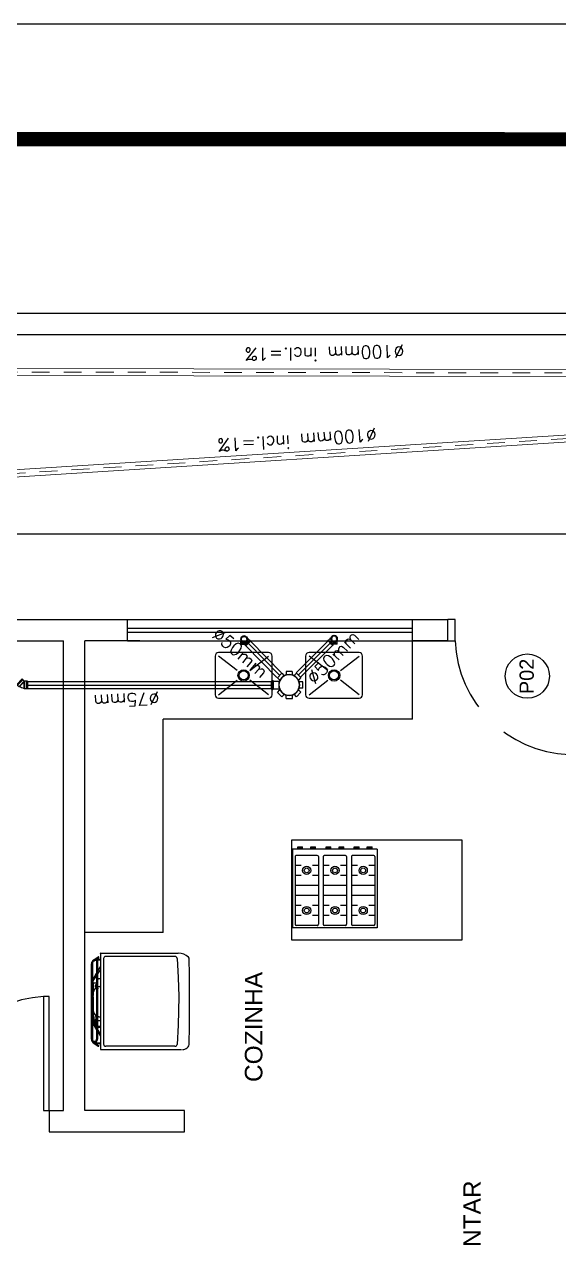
# Model space of a CAD drawing. Header units: millimetres. Extents: x 2426 to 2585, y 1215 to 1309.
# Drawn here: x 2515.56 to 2519.31, y 1251.8 to 1260.33 of the extents above; entities that cross this region are included whole.
import ezdxf
from ezdxf.enums import TextEntityAlignment as Align

# ---------------------------------------------------------------- set-up
doc = ezdxf.new("R2010")
doc.units = ezdxf.units.MM
doc.linetypes.add('DASHED', pattern=[0.75, 0.5, -0.25])
doc.linetypes.add('HIDDEN2', pattern=[0.1875, 0.125, -0.0625])
for name, color, linetype in [('01', 1, 'Continuous'), ('02', 2, 'Continuous'), ('A-PEN-08', 8, 'Continuous'), ('A-PEN-B', 5, 'Continuous'), ('A-PEN-C', 4, 'Continuous'), ('A-PEN-G', 3, 'Continuous'), ('A-PEN-M', 6, 'Continuous'), ('CONEXAO_ESGOTO', 7, 'Continuous'), ('COZINHA', 7, 'Continuous'), ('DETALHE_CONEXAO_EG', 3, 'Continuous'), ('PORTAS', 3, 'Continuous'), ('TEXTO0', 7, 'Continuous'), ('TEXTO2', 3, 'Continuous'), ('TUBULAÇÃO_ESGOTO', 6, 'Continuous')]:
    doc.layers.add(name, color=color, linetype=linetype)
doc.styles.add('CARIMBO_DADOS', font='arial.ttf', dxfattribs={"height": 0.1})
doc.styles.add('ROMANS', font='romans', dxfattribs={"height": 0.1})
doc.styles.add('SANSSERIF', font='sas_____.pfb', dxfattribs={"height": 1})

# ---------------------------------------------------------------- blocks, each defined once
blk = doc.blocks.new('Ads_egD_90j40-d')
for p, q in [((0, 0.0202), (0.0096, 0.0202)), ((0.0096, 0.0202), (0.0174, 0.0202)), ((0.0191, 0.0214), (0.0174, 0.0202)), ((0.0174, 0.0202), (0.0174, -0.0202)), ((0.0323, 0.0214), (0.0191, 0.0214)), ((0.0191, -0.0214), (0.0191, 0.0214)), ((0.0343, 0.0223), (0.0323, 0.0214)), ((0.0323, 0.0214), (0.0323, -0.0214)), ((0.0343, 0.0223), (0.0343, -0.0223)), ((0.0382, 0.0223), (0.0343, 0.0223)), ((0.0382, 0.0223), (0.0382, -0.0223)), ((0, -0.0202), (0.0096, -0.0202)), ((0.0096, -0.0202), (0.0174, -0.0202)), ((0.0191, -0.0214), (0.0174, -0.0202)), ((0.0323, -0.0214), (0.0191, -0.0214)), ((0.0343, -0.0223), (0.0323, -0.0214)), ((0.0382, -0.0223), (0.0343, -0.0223))]:
    blk.add_line(p, q)
for radius, start, end in [(0.0223, 64.62318, 295.37682), (0.0202, 90, 270)]:
    blk.add_arc((0, 0), radius, start, end)
blk = doc.blocks.new('Ads_egD_cxs150x150x50-p')
for p, q in [((-0.022, 0.0947), (-0.022, 0.0706)), ((-0.022, 0.0947), (0.022, 0.0947)), ((0.022, 0.0947), (0.022, 0.0706)), ((-0.0947, 0.022), (-0.0706, 0.022)), ((-0.0947, -0.022), (-0.0947, 0.022)), ((-0.0825, 0.0514), (-0.0514, 0.0825)), ((-0.0825, 0.0514), (-0.0655, 0.0343)), ((-0.0514, 0.0825), (-0.0343, 0.0655)), ((0.0514, 0.0825), (0.0343, 0.0655)), ((0.0514, 0.0825), (0.0825, 0.0514)), ((0.0825, 0.0514), (0.0655, 0.0343)), ((0.1124, 0.0268), (0.069, 0.0268)), ((0.1124, 0.0287), (0.1124, -0.0287)), ((0.1175, 0.0312), (0.1148, 0.0312)), ((0.12, 0.0287), (0.12, -0.0287)), ((0.1269, 0.0268), (0.12, 0.0268)), ((0.1269, 0.0268), (0.1269, -0.0268)), ((-0.0947, -0.022), (-0.0706, -0.022)), ((-0.0825, -0.0514), (-0.0655, -0.0343)), ((-0.0514, -0.0825), (-0.0825, -0.0514)), ((-0.0514, -0.0825), (-0.0343, -0.0655)), ((-0.022, -0.0947), (-0.022, -0.0706)), ((0.022, -0.0947), (0.022, -0.0706)), ((0.0514, -0.0825), (0.0343, -0.0655)), ((0.0825, -0.0514), (0.0514, -0.0825)), ((0.0825, -0.0514), (0.0655, -0.0343)), ((0.1124, -0.0268), (0.069, -0.0268)), ((0.1175, -0.0312), (0.1148, -0.0312)), ((0.1269, -0.0268), (0.12, -0.0268)), ((0.022, -0.0947), (-0.022, -0.0947))]:
    blk.add_line(p, q)
for radius in [0.074, 0.072]:
    blk.add_circle((0, 0), radius)
for centre, start, end in [((0.1148, 0.0287), 90, 180), ((0.1175, 0.0287), 360, 90), ((0.1148, -0.0287), 180, 270), ((0.1175, -0.0287), 270, 0)]:
    blk.add_arc(centre, 0.00245, start, end)
blk = doc.blocks.new('Ads_egD_90j40-s')
for p, q in [((0.0096, 0.0202), (0.0174, 0.0202)), ((0.0191, 0.0214), (0.0174, 0.0202)), ((0.0174, 0.0202), (0.0174, 0.014)), ((0.0191, 0.0124), (0.0191, 0.0214)), ((0.0323, 0.0214), (0.0191, 0.0214)), ((0.0343, 0.0223), (0.0323, 0.0214)), ((0.0323, 0.0214), (0.0323, -0.0214)), ((0.0382, 0.0223), (0.0343, 0.0223)), ((0.0343, 0.0223), (0.0343, -0.0223)), ((0.0382, 0.0223), (0.0382, -0.0223)), ((0.0096, -0.0202), (0.0174, -0.0202)), ((0.0174, -0.0202), (0.0174, -0.014)), ((0.0191, -0.0214), (0.0174, -0.0202)), ((0.0191, -0.0124), (0.0191, -0.0214)), ((0.0323, -0.0214), (0.0191, -0.0214)), ((0.0343, -0.0223), (0.0323, -0.0214)), ((0.0382, -0.0223), (0.0343, -0.0223))]:
    blk.add_line(p, q)
for radius in [0.0223, 0.0184]:
    blk.add_circle((0, 0), radius)
blk = doc.blocks.new('Ads_egD_45j40-p')
for p, q in [((-0.0321, -0.0005), (-0.0302, 0.0001)), ((-0.0302, 0.0001), (-0.0214, 0.0088)), ((0.0001, -0.0302), (-0.0302, 0.0001)), ((0.0088, -0.0214), (-0.0214, 0.0088)), ((-0.0214, 0.0088), (-0.0197, 0.0088)), ((-0.0197, 0.0088), (0.0077, -0.0185)), ((0.0088, 0.0214), (0.0077, 0.0202)), ((0.0077, -0.0185), (0.0077, 0.0202)), ((0.0216, 0.0214), (0.0088, 0.0214)), ((0.0088, 0.0214), (0.0088, -0.0214)), ((0.023, 0.0223), (0.0216, 0.0214)), ((0.0216, 0.0214), (0.0216, -0.0214)), ((0.0269, 0.0223), (0.023, 0.0223)), ((0.023, 0.0223), (0.023, -0.0223)), ((0.0269, -0.0223), (0.0269, 0.0223)), ((-0.0349, -0.0033), (-0.0321, -0.0005)), ((-0.0033, -0.0349), (-0.0349, -0.0033)), ((-0.0005, -0.0321), (-0.0321, -0.0005)), ((-0.0033, -0.0349), (-0.0005, -0.0321)), ((-0.0005, -0.0321), (0.0001, -0.0302)), ((0.0001, -0.0302), (0.0088, -0.0214)), ((0.0077, -0.0185), (0.0088, -0.0214)), ((0.0216, -0.0214), (0.0088, -0.0214)), ((0.023, -0.0223), (0.0216, -0.0214)), ((0.0269, -0.0223), (0.023, -0.0223))]:
    blk.add_line(p, q)
blk.add_arc((0.0151, -0.0364), 0.0572, 97.41677, 127.58323)

msp = doc.modelspace()

# ---------------------------------------------------------------- linework, layer by layer
at = {"color": 253}
for p, q in [((2516.0329, 1253.7456), (2516.0316, 1253.7418)), ((2516.0346, 1253.7495), (2516.0329, 1253.7456)), ((2516.0371, 1253.7529), (2516.0346, 1253.7495)), ((2516.0401, 1253.7558), (2516.0371, 1253.7529)), ((2516.0431, 1253.7584), (2516.0401, 1253.7558)), ((2516.0484, 1253.7613), (2516.0431, 1253.7584)), ((2516.0469, 1253.7605), (2516.0469, 1253.7605)), ((2516.0484, 1253.7613), (2516.0768, 1253.781)), ((2516.0955, 1253.8082), (2516.6247, 1253.8082)), ((2516.6247, 1253.8082), (2516.6396, 1253.8082)), ((2516.6319, 1253.7708), (2516.6404, 1253.637)), ((2516.0307, 1253.7375), (2516.0303, 1253.7333)), ((2516.0316, 1253.7418), (2516.0307, 1253.7375)), ((2516.6404, 1253.637), (2516.6434, 1253.5028)), ((2516.0623, 1253.571), (2516.064, 1253.5659)), ((2516.0878, 1253.5722), (2516.0866, 1253.5718)), ((2516.0891, 1253.5727), (2516.0878, 1253.5722)), ((2516.0904, 1253.5727), (2516.0891, 1253.5727)), ((2516.0934, 1253.5737), (2516.0904, 1253.5727)), ((2516.0917, 1253.5731), (2516.0917, 1253.5731)), ((2516.6434, 1253.5028), (2516.6404, 1253.3011)), ((2516.075, 1253.2922), (2516.0733, 1253.293)), ((2516.0797, 1253.2922), (2516.075, 1253.2922)), ((2516.6404, 1253.3011), (2516.6319, 1253.1669)), ((2516.052, 1253.181), (2516.0508, 1253.181)), ((2516.0729, 1253.2023), (2516.0733, 1253.2031)), ((2516.617, 1253.1537), (2516.617, 1253.1537)), ((2516.6174, 1253.1537), (2516.617, 1253.1537)), ((2516.6247, 1253.1299), (2516.6609, 1253.1299)), ((2516.6609, 1253.1299), (2516.6613, 1253.1299)), ((2516.6609, 1253.1299), (2516.6609, 1253.1299)), ((2516.6609, 1253.1299), (2516.663, 1253.1299))]:
    msp.add_line(p, q, dxfattribs=at)
for points in [[(2516.0491, 1253.7541), (2516.0491, 1253.7541), (2516.0465, 1253.7524), (2516.044, 1253.7503), (2516.0423, 1253.7478), (2516.0405, 1253.7452), (2516.0388, 1253.7426), (2516.038, 1253.7397), (2516.0376, 1253.7367), (2516.0371, 1253.7333)], [(2516.0491, 1253.7541), (2516.0802, 1253.7754)], [(2516.0508, 1253.7546), (2516.0508, 1253.7546), (2516.0503, 1253.7541), (2516.0499, 1253.7541), (2516.0495, 1253.7541), (2516.0491, 1253.7541)], [(2516.0883, 1253.7593), (2516.0508, 1253.7546)], [(2516.0878, 1253.7661), (2516.0618, 1253.7627)], [(2516.0665, 1253.7554), (2516.0665, 1253.2023)], [(2516.0733, 1253.7554), (2516.0733, 1253.2031)], [(2516.0802, 1253.7754), (2516.0802, 1253.7754), (2516.0814, 1253.7759), (2516.0819, 1253.7771), (2516.0819, 1253.7784), (2516.0814, 1253.7801), (2516.0814, 1253.7801), (2516.0806, 1253.781), (2516.0797, 1253.7818), (2516.0785, 1253.7818), (2516.0772, 1253.781), (2516.0772, 1253.781), (2516.0768, 1253.781), (2516.0768, 1253.781), (2516.0768, 1253.781), (2516.0768, 1253.781)], [(2516.0878, 1253.7661), (2516.0878, 1253.7661), (2516.0887, 1253.7661), (2516.0895, 1253.7652), (2516.09, 1253.7648), (2516.0904, 1253.7639), (2516.0904, 1253.7639), (2516.0908, 1253.7627), (2516.0904, 1253.761), (2516.09, 1253.7601), (2516.0887, 1253.7593), (2516.0887, 1253.7593), (2516.0887, 1253.7593), (2516.0887, 1253.7593), (2516.0887, 1253.7593), (2516.0883, 1253.7593)], [(2516.0934, 1253.8061), (2516.0934, 1253.807), (2516.0934, 1253.807), (2516.0934, 1253.8074), (2516.0938, 1253.8078), (2516.0942, 1253.8082), (2516.0946, 1253.8082)], [(2516.0955, 1253.8082), (2516.0955, 1253.8082), (2516.0946, 1253.8082), (2516.0938, 1253.8078), (2516.0934, 1253.807), (2516.0934, 1253.8061)], [(2516.0934, 1253.8061), (2516.0934, 1253.1311)], [(2516.1159, 1253.7695), (2516.1159, 1253.1682)], [(2516.617, 1253.7844), (2516.1313, 1253.7844)], [(2516.0303, 1253.2023), (2516.0303, 1253.7333)], [(2516.0371, 1253.7333), (2516.0371, 1253.2023)], [(2516.0418, 1253.6255), (2516.0665, 1253.6664)], [(2516.0733, 1253.6779), (2516.0934, 1253.7109)], [(2516.0934, 1253.6929), (2516.0733, 1253.6621)], [(2516.0665, 1253.6519), (2516.0405, 1253.6123)], [(2516.0405, 1253.5007), (2516.0405, 1253.6123)], [(2516.0418, 1253.585), (2516.0405, 1253.585)], [(2516.0418, 1253.5007), (2516.0418, 1253.6255)], [(2516.0491, 1253.5982), (2516.0491, 1253.5982), (2516.0465, 1253.5978), (2516.0444, 1253.5969), (2516.0431, 1253.5948), (2516.0427, 1253.5927)], [(2516.0427, 1253.5927), (2516.0427, 1253.5676), (2516.0427, 1253.5676), (2516.0427, 1253.5646), (2516.0435, 1253.562), (2516.0444, 1253.5599), (2516.0457, 1253.5578), (2516.0469, 1253.5556), (2516.0491, 1253.5539), (2516.0512, 1253.5526), (2516.0533, 1253.5514)], [(2516.0491, 1253.5982), (2516.0665, 1253.5982)], [(2516.0618, 1253.5825), (2516.0618, 1253.5825), (2516.0589, 1253.5808), (2516.0567, 1253.5782), (2516.0563, 1253.5748), (2516.0567, 1253.5714), (2516.0567, 1253.5714), (2516.058, 1253.5688), (2516.0601, 1253.5667), (2516.0631, 1253.5659), (2516.0665, 1253.5659)], [(2516.0618, 1253.5739), (2516.0618, 1253.5872), (2516.0665, 1253.5872)], [(2516.0618, 1253.5739), (2516.0618, 1253.5739), (2516.0618, 1253.5731), (2516.0618, 1253.5727), (2516.0618, 1253.5718), (2516.0623, 1253.571)], [(2516.0733, 1253.6161), (2516.0751, 1253.6229)], [(2516.0806, 1253.6285), (2516.0806, 1253.6285), (2516.0789, 1253.628), (2516.0772, 1253.6268), (2516.0759, 1253.6251), (2516.0751, 1253.6229)], [(2516.0934, 1253.6285), (2516.0806, 1253.6285)], [(2516.0418, 1253.571), (2516.0405, 1253.571)], [(2516.0405, 1253.5007), (2516.0405, 1253.3224)], [(2516.0427, 1253.5245), (2516.0427, 1253.5245), (2516.0423, 1253.5181), (2516.0418, 1253.5122), (2516.0414, 1253.5062), (2516.0414, 1253.5002), (2516.0414, 1253.3253), (2516.0418, 1253.3194), (2516.0423, 1253.3134), (2516.0427, 1253.307)], [(2516.0418, 1253.5007), (2516.0418, 1253.3092)], [(2516.0665, 1253.5641), (2516.0665, 1253.5641), (2516.0614, 1253.5603), (2516.0572, 1253.5565), (2516.0533, 1253.5518), (2516.0499, 1253.5471), (2516.0474, 1253.542), (2516.0452, 1253.5365), (2516.0435, 1253.5305), (2516.0427, 1253.5245)], [(2516.0866, 1253.5718), (2516.0866, 1253.5718), (2516.0861, 1253.5718), (2516.0853, 1253.5718), (2516.0848, 1253.5718), (2516.0844, 1253.5714), (2516.0844, 1253.5714), (2516.0814, 1253.571), (2516.0785, 1253.5701), (2516.0759, 1253.5693), (2516.0733, 1253.568)], [(2516.0733, 1253.5641), (2516.0751, 1253.5612), (2516.0751, 1253.5612), (2516.0751, 1253.5612), (2516.0751, 1253.5607), (2516.0751, 1253.5603), (2516.0751, 1253.5603), (2516.0751, 1253.5603), (2516.0751, 1253.559), (2516.0751, 1253.5578), (2516.0742, 1253.5565), (2516.0733, 1253.5561)], [(2516.0665, 1253.2828), (2516.0405, 1253.3224)], [(2516.0427, 1253.307), (2516.0427, 1253.307), (2516.0435, 1253.4021), (2516.0452, 1253.3961), (2516.0474, 1253.391), (2516.0499, 1253.3859), (2516.0533, 1253.3808), (2516.0572, 1253.3765), (2516.0614, 1253.3727), (2516.0665, 1253.3688)], [(2516.0529, 1253.3814), (2516.0512, 1253.3803), (2516.0491, 1253.3786), (2516.0469, 1253.3769), (2516.0457, 1253.3748), (2516.0444, 1253.3727), (2516.0435, 1253.3706), (2516.0427, 1253.368), (2516.0427, 1253.3654)], [(2516.0427, 1253.3403), (2516.0427, 1253.3654)], [(2516.0427, 1253.3403), (2516.0427, 1253.3403), (2516.0431, 1253.3377), (2516.0444, 1253.336), (2516.0465, 1253.3343), (2516.0491, 1253.3339)], [(2516.0491, 1253.3339), (2516.0538, 1253.3339)], [(2516.0623, 1253.3718), (2516.0572, 1253.3642), (2516.0572, 1253.3642), (2516.0559, 1253.3616), (2516.0546, 1253.359), (2516.0542, 1253.3565), (2516.0538, 1253.3535)], [(2516.0538, 1253.3535), (2516.0538, 1253.3407), (2516.0606, 1253.3407)], [(2516.0538, 1253.3113), (2516.0538, 1253.3407)], [(2516.0606, 1253.3407), (2516.0606, 1253.3113)], [(2516.0733, 1253.365), (2516.0733, 1253.365), (2516.0751, 1253.3642), (2516.0768, 1253.3633), (2516.0785, 1253.3629), (2516.0797, 1253.362), (2516.0814, 1253.3616), (2516.0831, 1253.3612), (2516.0848, 1253.3608), (2516.0866, 1253.3603)], [(2516.0733, 1253.3339), (2516.0934, 1253.3339)], [(2516.0866, 1253.3603), (2516.0866, 1253.3603), (2516.0878, 1253.3603), (2516.0891, 1253.3603), (2516.0904, 1253.3599), (2516.0934, 1253.3599)], [(2516.0418, 1253.3092), (2516.0665, 1253.2683)], [(2516.0538, 1253.3113), (2516.0538, 1253.3113), (2516.0542, 1253.3079), (2516.0546, 1253.3049), (2516.0555, 1253.3015), (2516.0572, 1253.299), (2516.0589, 1253.296), (2516.061, 1253.2934), (2516.0635, 1253.2913), (2516.0665, 1253.2892)], [(2516.0606, 1253.3113), (2516.0606, 1253.3113), (2516.0606, 1253.3096), (2516.061, 1253.3075), (2516.0614, 1253.3058), (2516.0618, 1253.3041), (2516.0627, 1253.3024), (2516.064, 1253.3011), (2516.0653, 1253.2994), (2516.0665, 1253.2977)], [(2516.0733, 1253.2862), (2516.0733, 1253.2862), (2516.0751, 1253.2858), (2516.0763, 1253.2858), (2516.078, 1253.2858), (2516.0797, 1253.2858)], [(2516.0934, 1253.2418), (2516.0733, 1253.2726)], [(2516.0733, 1253.2568), (2516.0934, 1253.2238)], [(2516.0934, 1253.2922), (2516.0797, 1253.2922)], [(2516.0934, 1253.2858), (2516.0797, 1253.2858)], [(2516.0303, 1253.2023), (2516.0303, 1253.2023), (2516.0307, 1253.198), (2516.0316, 1253.1938), (2516.0329, 1253.1899), (2516.035, 1253.1865), (2516.0371, 1253.1831), (2516.0401, 1253.1801), (2516.0435, 1253.1776), (2516.0474, 1253.1754)], [(2516.0371, 1253.2023), (2516.0371, 1253.2023), (2516.0376, 1253.1993), (2516.0384, 1253.1967), (2516.0397, 1253.1942), (2516.0414, 1253.1921), (2516.0435, 1253.1904), (2516.0461, 1253.1891), (2516.0486, 1253.1887), (2516.0516, 1253.1882), (2516.0516, 1253.1882), (2516.0546, 1253.1887), (2516.0572, 1253.1891), (2516.0597, 1253.1904), (2516.0623, 1253.1921), (2516.064, 1253.1942), (2516.0653, 1253.1967), (2516.0661, 1253.1993), (2516.0665, 1253.2023)], [(2516.0371, 1253.2023), (2516.0371, 1253.2023), (2516.0376, 1253.1993), (2516.038, 1253.1959), (2516.0388, 1253.1929), (2516.0405, 1253.1904), (2516.0423, 1253.1878), (2516.044, 1253.1852), (2516.0465, 1253.1835), (2516.0491, 1253.1818)], [(2516.0435, 1253.1776), (2516.0768, 1253.1546)], [(2516.0474, 1253.1754), (2516.0474, 1253.1754), (2516.0478, 1253.175), (2516.0482, 1253.175), (2516.0482, 1253.175), (2516.0486, 1253.175)], [(2516.0878, 1253.1695), (2516.0486, 1253.175)], [(2516.0491, 1253.1818), (2516.0491, 1253.1818), (2516.0495, 1253.1818), (2516.0499, 1253.1814), (2516.0503, 1253.181), (2516.0508, 1253.181)], [(2516.0883, 1253.1759), (2516.0508, 1253.181)], [(2516.052, 1253.181), (2516.052, 1253.181), (2516.0563, 1253.1814), (2516.0601, 1253.1827), (2516.0635, 1253.1848), (2516.067, 1253.1874), (2516.0695, 1253.1904), (2516.0712, 1253.1942), (2516.0725, 1253.198), (2516.0729, 1253.2023)], [(2516.0618, 1253.1733), (2516.0802, 1253.1605)], [(2516.0768, 1253.1546), (2516.0768, 1253.1546), (2516.078, 1253.1541), (2516.0789, 1253.1541), (2516.0802, 1253.1546), (2516.0814, 1253.1554), (2516.0814, 1253.1554), (2516.0819, 1253.1563), (2516.0819, 1253.1576), (2516.0814, 1253.1588), (2516.0806, 1253.1601), (2516.0806, 1253.1601), (2516.0806, 1253.1601), (2516.0802, 1253.1605), (2516.0802, 1253.1605), (2516.0802, 1253.1605)], [(2516.0878, 1253.1695), (2516.0878, 1253.1695), (2516.0891, 1253.1699), (2516.09, 1253.1708), (2516.0908, 1253.1716), (2516.0912, 1253.1733), (2516.0912, 1253.1733), (2516.0908, 1253.1746), (2516.0904, 1253.1754), (2516.0895, 1253.1759), (2516.0883, 1253.1759)], [(2516.617, 1253.1537), (2516.1313, 1253.1537)], [(2516.0934, 1253.132), (2516.0934, 1253.132), (2516.0934, 1253.1311), (2516.0938, 1253.1303), (2516.0946, 1253.1299), (2516.0955, 1253.1299)], [(2516.0955, 1253.1299), (2516.6247, 1253.1299)]]:
    msp.add_lwpolyline(points, dxfattribs=at)
for centre, radius, start, end in [((2516.1309, 1253.7695), 0.0149, 88.38614, 180), ((2516.617, 1253.7694), 0.015, 5.12754, 90), ((2516.6396, 1253.7038), 0.1044, 45.99806, 90), ((2516.7004, 1253.7668), 0.0169, 1.09792, 45.99806), ((2501.1312, 1253.4684), 15.589, 358.92446, 1.09792), ((2516.1305, 1253.1682), 0.0145, 180, 273.27315), ((2516.617, 1253.1687), 0.015, 270, 353.06354), ((2516.6714, 1253.1758), 0.046, 267.53409, 0)]:
    msp.add_arc(centre, radius, start, end, dxfattribs=at)
at = {"layer": '01', "color": 253}
for p, q in [((2517.0549, 1255.7933), (2516.9232, 1255.8951)), ((2517.1436, 1255.7933), (2517.2753, 1255.8951)), ((2517.6906, 1255.7933), (2517.5589, 1255.8951)), ((2517.7793, 1255.7933), (2517.911, 1255.8951)), ((2516.9232, 1255.6231), (2517.0549, 1255.7249)), ((2517.2753, 1255.6231), (2517.1436, 1255.7249)), ((2517.5589, 1255.6231), (2517.6906, 1255.7249)), ((2517.911, 1255.6231), (2517.7793, 1255.7249)), ((2517.4802, 1254.5374), (2517.4802, 1254.5544)), ((2517.4802, 1254.5544), (2517.5141, 1254.5544)), ((2517.4802, 1254.5544), (2517.5141, 1254.5544)), ((2517.4802, 1254.5374), (2517.4802, 1254.5544)), ((2517.4802, 1254.5459), (2517.5141, 1254.5459)), ((2517.4802, 1254.5459), (2517.5141, 1254.5459)), ((2517.5141, 1254.5374), (2517.5141, 1254.5544)), ((2517.5141, 1254.5374), (2517.5141, 1254.5544)), ((2517.5711, 1254.5544), (2517.605, 1254.5544)), ((2517.5711, 1254.5374), (2517.5711, 1254.5544)), ((2517.5711, 1254.5374), (2517.5711, 1254.5544)), ((2517.5711, 1254.5544), (2517.605, 1254.5544)), ((2517.5711, 1254.5459), (2517.605, 1254.5459)), ((2517.5711, 1254.5459), (2517.605, 1254.5459)), ((2517.605, 1254.5374), (2517.605, 1254.5544)), ((2517.605, 1254.5374), (2517.605, 1254.5544)), ((2517.6786, 1254.5544), (2517.7125, 1254.5544)), ((2517.6786, 1254.5374), (2517.6786, 1254.5544)), ((2517.6786, 1254.5374), (2517.6786, 1254.5544)), ((2517.6786, 1254.5544), (2517.7125, 1254.5544)), ((2517.6786, 1254.5459), (2517.7125, 1254.5459)), ((2517.6786, 1254.5459), (2517.7125, 1254.5459)), ((2517.7125, 1254.5374), (2517.7125, 1254.5544)), ((2517.7125, 1254.5374), (2517.7125, 1254.5544)), ((2517.7695, 1254.5374), (2517.7695, 1254.5544)), ((2517.7695, 1254.5544), (2517.8034, 1254.5544)), ((2517.7695, 1254.5544), (2517.8034, 1254.5544)), ((2517.7695, 1254.5374), (2517.7695, 1254.5544)), ((2517.7695, 1254.5459), (2517.8034, 1254.5459)), ((2517.7695, 1254.5459), (2517.8034, 1254.5459)), ((2517.8034, 1254.5374), (2517.8034, 1254.5544)), ((2517.8034, 1254.5374), (2517.8034, 1254.5544)), ((2517.8769, 1254.5374), (2517.8769, 1254.5544)), ((2517.8769, 1254.5544), (2517.9108, 1254.5544)), ((2517.8769, 1254.5544), (2517.9108, 1254.5544)), ((2517.8769, 1254.5374), (2517.8769, 1254.5544)), ((2517.8769, 1254.5459), (2517.9108, 1254.5459)), ((2517.8769, 1254.5459), (2517.9108, 1254.5459)), ((2517.9108, 1254.5374), (2517.9108, 1254.5544)), ((2517.9108, 1254.5374), (2517.9108, 1254.5544)), ((2517.9678, 1254.5544), (2518.0017, 1254.5544)), ((2517.9678, 1254.5374), (2517.9678, 1254.5544)), ((2517.9678, 1254.5374), (2517.9678, 1254.5544)), ((2517.9678, 1254.5544), (2518.0017, 1254.5544)), ((2517.9678, 1254.5459), (2518.0017, 1254.5459)), ((2517.9678, 1254.5459), (2518.0017, 1254.5459)), ((2518.0017, 1254.5374), (2518.0017, 1254.5544)), ((2518.0017, 1254.5374), (2518.0017, 1254.5544)), ((2517.503, 1254.4244), (2517.4605, 1254.4244)), ((2517.503, 1254.4244), (2517.4605, 1254.4244)), ((2517.503, 1254.354), (2517.4605, 1254.354)), ((2517.503, 1254.354), (2517.4605, 1254.354)), ((2517.6248, 1254.4244), (2517.5823, 1254.4244)), ((2517.6248, 1254.4244), (2517.5823, 1254.4244)), ((2517.6248, 1254.354), (2517.5823, 1254.354)), ((2517.6248, 1254.354), (2517.5823, 1254.354)), ((2517.7013, 1254.4244), (2517.6588, 1254.4244)), ((2517.7013, 1254.4244), (2517.6588, 1254.4244)), ((2517.7013, 1254.354), (2517.6588, 1254.354)), ((2517.7013, 1254.354), (2517.6588, 1254.354)), ((2517.8231, 1254.4244), (2517.7806, 1254.4244)), ((2517.8231, 1254.4244), (2517.7806, 1254.4244)), ((2517.8231, 1254.354), (2517.7806, 1254.354)), ((2517.8231, 1254.354), (2517.7806, 1254.354)), ((2517.8996, 1254.4244), (2517.8571, 1254.4244)), ((2517.8996, 1254.4244), (2517.8571, 1254.4244)), ((2517.8996, 1254.354), (2517.8571, 1254.354)), ((2517.8996, 1254.354), (2517.8571, 1254.354)), ((2518.0215, 1254.4244), (2517.979, 1254.4244)), ((2518.0215, 1254.4244), (2517.979, 1254.4244)), ((2518.0215, 1254.354), (2517.979, 1254.354)), ((2518.0215, 1254.354), (2517.979, 1254.354)), ((2517.6248, 1254.2836), (2517.4605, 1254.2836)), ((2517.6248, 1254.2836), (2517.4605, 1254.2836)), ((2517.8231, 1254.2836), (2517.6588, 1254.2836)), ((2517.8231, 1254.2836), (2517.6588, 1254.2836)), ((2518.0215, 1254.2836), (2517.8571, 1254.2836)), ((2518.0215, 1254.2836), (2517.8571, 1254.2836)), ((2517.6248, 1254.2132), (2517.4605, 1254.2132)), ((2517.6248, 1254.2132), (2517.4605, 1254.2132)), ((2517.8231, 1254.2131), (2517.6588, 1254.2132)), ((2517.8231, 1254.2131), (2517.6588, 1254.2132)), ((2518.0215, 1254.2131), (2517.8571, 1254.2131)), ((2518.0215, 1254.2131), (2517.8571, 1254.2131)), ((2517.503, 1254.1427), (2517.4605, 1254.1427)), ((2517.503, 1254.1427), (2517.4605, 1254.1427)), ((2517.6248, 1254.1427), (2517.5823, 1254.1427)), ((2517.6248, 1254.1427), (2517.5823, 1254.1427)), ((2517.7013, 1254.1427), (2517.6588, 1254.1427)), ((2517.7013, 1254.1427), (2517.6588, 1254.1427)), ((2517.8231, 1254.1427), (2517.7806, 1254.1427)), ((2517.8231, 1254.1427), (2517.7806, 1254.1427)), ((2517.8996, 1254.1427), (2517.8571, 1254.1427)), ((2517.8996, 1254.1427), (2517.8571, 1254.1427)), ((2518.0215, 1254.1427), (2517.979, 1254.1427)), ((2518.0215, 1254.1427), (2517.979, 1254.1427)), ((2517.503, 1254.0723), (2517.4605, 1254.0723)), ((2517.503, 1254.0723), (2517.4605, 1254.0723)), ((2517.6248, 1254.0723), (2517.5823, 1254.0723)), ((2517.6248, 1254.0723), (2517.5823, 1254.0723)), ((2517.7013, 1254.0723), (2517.6588, 1254.0723)), ((2517.7013, 1254.0723), (2517.6588, 1254.0723)), ((2517.8231, 1254.0723), (2517.7806, 1254.0723)), ((2517.8231, 1254.0723), (2517.7806, 1254.0723)), ((2517.8996, 1254.0723), (2517.8571, 1254.0723)), ((2517.8996, 1254.0723), (2517.8571, 1254.0723)), ((2518.0215, 1254.0723), (2517.979, 1254.0723)), ((2518.0215, 1254.0723), (2517.979, 1254.0723))]:
    msp.add_line(p, q, dxfattribs=at)
for centre, radius in [((2517.0993, 1255.7591), 0.04), ((2517.7349, 1255.7591), 0.04), ((2517.0993, 1255.7591), 0.032), ((2517.7349, 1255.7591), 0.032), ((2517.5426, 1254.3892), 0.029), ((2517.5426, 1254.3892), 0.029), ((2517.5426, 1254.3892), 0.017), ((2517.5426, 1254.3892), 0.017), ((2517.741, 1254.3892), 0.029), ((2517.741, 1254.3892), 0.029), ((2517.741, 1254.3892), 0.017), ((2517.741, 1254.3892), 0.017), ((2517.9393, 1254.3892), 0.029), ((2517.9393, 1254.3892), 0.029), ((2517.9393, 1254.3892), 0.017), ((2517.9393, 1254.3892), 0.017), ((2517.5426, 1254.1075), 0.029), ((2517.5426, 1254.1075), 0.029), ((2517.5426, 1254.1075), 0.017), ((2517.5426, 1254.1075), 0.017), ((2517.741, 1254.1075), 0.029), ((2517.741, 1254.1075), 0.029), ((2517.741, 1254.1075), 0.017), ((2517.741, 1254.1075), 0.017), ((2517.9393, 1254.1075), 0.029), ((2517.9393, 1254.1075), 0.029), ((2517.9393, 1254.1075), 0.017), ((2517.9393, 1254.1075), 0.017)]:
    msp.add_circle(centre, radius, dxfattribs=at)
at = {"layer": '02', "color": 253}
for p, q in [((2516.8992, 1255.8951), (2516.8992, 1255.6231)), ((2517.2753, 1255.9191), (2516.9232, 1255.9191)), ((2517.2993, 1255.6231), (2517.2993, 1255.8951)), ((2517.5349, 1255.8951), (2517.5349, 1255.6231)), ((2517.911, 1255.9191), (2517.5589, 1255.9191)), ((2517.935, 1255.6231), (2517.935, 1255.8951)), ((2516.9232, 1255.5991), (2517.2753, 1255.5991)), ((2517.5589, 1255.5991), (2517.911, 1255.5991)), ((2517.4435, 1254.5374), (2517.4435, 1253.9849)), ((2518.0385, 1254.5374), (2517.4435, 1254.5374)), ((2518.0385, 1254.5374), (2517.4435, 1254.5374)), ((2517.4435, 1254.5374), (2517.4435, 1253.9849)), ((2518.0385, 1254.5374), (2518.0385, 1253.9849)), ((2518.0385, 1254.5374), (2518.0385, 1253.9849)), ((2517.4605, 1254.4864), (2517.4605, 1254.0104)), ((2517.4605, 1254.4864), (2517.4605, 1254.0104)), ((2517.6163, 1254.4949), (2517.469, 1254.4949)), ((2517.6163, 1254.4949), (2517.469, 1254.4949)), ((2517.6248, 1254.4864), (2517.6248, 1254.0104)), ((2517.6248, 1254.4864), (2517.6248, 1254.0104)), ((2517.6588, 1254.4864), (2517.6588, 1254.0104)), ((2517.6588, 1254.4864), (2517.6588, 1254.0104)), ((2517.8146, 1254.4949), (2517.6673, 1254.4949)), ((2517.8146, 1254.4949), (2517.6673, 1254.4949)), ((2517.8231, 1254.4864), (2517.8231, 1254.0104)), ((2517.8231, 1254.4864), (2517.8231, 1254.0104)), ((2517.8571, 1254.4864), (2517.8571, 1254.0104)), ((2517.8571, 1254.4864), (2517.8571, 1254.0104)), ((2518.013, 1254.4949), (2517.8656, 1254.4949)), ((2518.013, 1254.4949), (2517.8656, 1254.4949)), ((2518.0215, 1254.4864), (2518.0215, 1254.0104)), ((2518.0215, 1254.4864), (2518.0215, 1254.0104)), ((2517.6163, 1254.0019), (2517.469, 1254.0019)), ((2517.6163, 1254.0019), (2517.469, 1254.0019)), ((2517.8146, 1254.0019), (2517.6673, 1254.0019)), ((2517.8146, 1254.0019), (2517.6673, 1254.0019)), ((2518.013, 1254.0019), (2517.8656, 1254.0019)), ((2518.013, 1254.0019), (2517.8656, 1254.0019)), ((2518.0385, 1253.9849), (2517.4435, 1253.9849)), ((2518.0385, 1253.9849), (2517.4435, 1253.9849))]:
    msp.add_line(p, q, dxfattribs=at)
for centre, radius, start, end in [((2516.9232, 1255.8951), 0.024, 90, 180), ((2517.2753, 1255.8951), 0.024, 0, 90), ((2517.5589, 1255.8951), 0.024, 90, 180), ((2517.911, 1255.8951), 0.024, 0, 90), ((2516.9232, 1255.6231), 0.024, 180, 270), ((2517.2753, 1255.6231), 0.024, 270, 0), ((2517.5589, 1255.6231), 0.024, 180, 270), ((2517.911, 1255.6231), 0.024, 270, 0), ((2517.469, 1254.4864), 0.0085, 89.99946, 179.99964), ((2517.469, 1254.4864), 0.0085, 89.99946, 179.99964), ((2517.6163, 1254.4864), 0.0085, 359.99964, 89.99946), ((2517.6163, 1254.4864), 0.0085, 359.99964, 89.99946), ((2517.6673, 1254.4864), 0.0085, 89.99946, 179.99964), ((2517.6673, 1254.4864), 0.0085, 89.99946, 179.99964), ((2517.8146, 1254.4864), 0.0085, 359.99964, 89.99946), ((2517.8146, 1254.4864), 0.0085, 359.99964, 89.99946), ((2517.8656, 1254.4864), 0.0085, 89.99946, 179.99964), ((2517.8656, 1254.4864), 0.0085, 89.99946, 179.99964), ((2518.013, 1254.4864), 0.0085, 359.99964, 89.99946), ((2518.013, 1254.4864), 0.0085, 359.99964, 89.99946), ((2517.469, 1254.0104), 0.0085, 179.99964, 269.99946), ((2517.469, 1254.0104), 0.0085, 179.99964, 269.99946), ((2517.6163, 1254.0104), 0.0085, 269.99946, 359.99964), ((2517.6163, 1254.0104), 0.0085, 269.99946, 359.99964), ((2517.6673, 1254.0104), 0.0085, 179.99964, 269.99946), ((2517.6673, 1254.0104), 0.0085, 179.99964, 269.99946), ((2517.8146, 1254.0104), 0.0085, 269.99946, 359.99964), ((2517.8146, 1254.0104), 0.0085, 269.99946, 359.99964), ((2517.8656, 1254.0104), 0.0085, 179.99964, 269.99946), ((2517.8656, 1254.0104), 0.0085, 179.99964, 269.99946), ((2518.013, 1254.0104), 0.0085, 269.99946, 359.99964), ((2518.013, 1254.0104), 0.0085, 269.99946, 359.99964)]:
    msp.add_arc(centre, radius, start, end, dxfattribs=at)
at = {"layer": 'A-PEN-08', "color": 253, "ltscale": 7}
msp.add_arc((2515.7356, 1252.7024), 0.8011, 92.9376, 180, dxfattribs=at)
at = {"layer": 'A-PEN-B', "color": 253}
for p, q in [((2535.8846, 1258.3024), (2505.8846, 1258.3024)), ((2535.7346, 1258.1524), (2506.0346, 1258.1524)), ((2526.9846, 1256.7524), (2513.9955, 1256.7524)), ((2514.8346, 1256.1524), (2516.2846, 1256.1524)), ((2514.8346, 1256.1524), (2516.2846, 1256.1524)), ((2516.2846, 1256.0024), (2516.2846, 1256.1524)), ((2518.2846, 1256.1524), (2518.5346, 1256.1524)), ((2518.2846, 1256.1524), (2518.5346, 1256.1524)), ((2518.2846, 1256.1524), (2518.5346, 1256.1524)), ((2518.2846, 1256.0024), (2518.2846, 1256.1524)), ((2518.5346, 1256.0024), (2518.5346, 1256.1524)), ((2514.8346, 1256.0024), (2515.8346, 1256.0024)), ((2515.8346, 1252.7024), (2515.8346, 1256.0024)), ((2516.3716, 1256.0032), (2515.9846, 1256.0024)), ((2515.9846, 1252.7024), (2515.9846, 1256.0024)), ((2518.2846, 1256.0024), (2518.5346, 1256.0024)), ((2518.5346, 1256.0024), (2518.2846, 1256.0024)), ((2515.7346, 1252.7024), (2515.8346, 1252.7024)), ((2515.7346, 1252.7024), (2515.7346, 1252.5524)), ((2516.6846, 1252.7024), (2515.9846, 1252.7024)), ((2516.6846, 1252.5524), (2516.6846, 1252.7024)), ((2515.7346, 1252.5524), (2515.9846, 1252.5524)), ((2515.9846, 1252.5524), (2515.9846, 1252.5524)), ((2515.9846, 1252.5524), (2516.6846, 1252.5524))]:
    msp.add_line(p, q, dxfattribs=at)
at = {"layer": 'A-PEN-B', "color": 6, "ltscale": 0.25}
for p, q in [((2517.1144, 1255.9673), (2517.3329, 1255.7449)), ((2517.1328, 1255.9839), (2517.3512, 1255.7616)), ((2517.147, 1255.9998), (2517.3654, 1255.7774)), ((2517.6922, 1256.0025), (2517.4687, 1255.7773)), ((2517.7064, 1255.9866), (2517.4841, 1255.7629)), ((2517.7247, 1255.97), (2517.4992, 1255.7481)), ((2515.5747, 1255.7165), (2517.2925, 1255.7165)), ((2515.578, 1255.691), (2517.2927, 1255.691)), ((2515.5813, 1255.6668), (2517.2928, 1255.6668))]:
    msp.add_line(p, q, dxfattribs=at)
at = {"layer": 'A-PEN-C', "color": 253}
for p, q in [((2516.2846, 1256.1524), (2518.2846, 1256.1524)), ((2516.2846, 1256.0024), (2518.2846, 1256.0024))]:
    msp.add_line(p, q, dxfattribs=at)
msp.add_circle((2519.092, 1255.7546), 0.1552, dxfattribs=at)
at = {"layer": 'A-PEN-G', "color": 253}
for p, q in [((2516.2846, 1256.0924), (2518.2846, 1256.0924)), ((2516.2846, 1256.0624), (2518.2846, 1256.0624)), ((2515.7346, 1253.5024), (2515.6946, 1253.5024)), ((2515.6946, 1253.5024), (2515.6946, 1252.7024)), ((2515.7346, 1252.7024), (2515.7346, 1253.5024)), ((2515.6946, 1252.7024), (2515.7346, 1252.7024))]:
    msp.add_line(p, q, dxfattribs=at)
at = {"layer": 'A-PEN-M', "color": 253, "linetype": 'DASHED'}
msp.add_arc((2519.4191, 1256.0369), 0.8352, 182.36733, 267.63267, dxfattribs=at)
at = {"layer": 'COZINHA', "color": 253}
for p, q in [((2518.2846, 1255.4524), (2518.2846, 1256.0024)), ((2516.5346, 1253.9524), (2516.5346, 1255.4524)), ((2518.2846, 1255.4524), (2516.5346, 1255.4524)), ((2518.6346, 1254.6024), (2517.4346, 1254.6024)), ((2517.4346, 1254.6024), (2517.4346, 1253.9024)), ((2518.6346, 1253.9024), (2518.6346, 1254.6024)), ((2516.5346, 1253.9524), (2515.9846, 1253.9524)), ((2517.4346, 1253.9024), (2518.6346, 1253.9024))]:
    msp.add_line(p, q, dxfattribs=at)
at = {"layer": 'PORTAS', "color": 253}
for p, q in [((2518.5846, 1256.1524), (2518.5346, 1256.1524)), ((2518.5846, 1256.0024), (2518.5846, 1256.1524)), ((2518.5346, 1256.0024), (2518.5846, 1256.0024))]:
    msp.add_line(p, q, dxfattribs=at)
at = {"layer": 'TEXTO0', "linetype": 'ByBlock'}
msp.add_lwpolyline([(2504.0546, 1215.7843), (2584.8349, 1215.7843), (2584.8349, 1260.3343), (2504.0546, 1260.3343)], close=True, dxfattribs=at)
at = {"layer": 'TEXTO0', "linetype": 'ByBlock', "const_width": 0.1}
msp.add_lwpolyline([(2504.8046, 1216.5343), (2584.1154, 1216.4482), (2584.1154, 1259.4982), (2504.7775, 1259.5324)], close=True, dxfattribs=at)
at = {"layer": 'TUBULAÇÃO_ESGOTO', "linetype": 'HIDDEN2', "lineweight": 15}
for p, q in [((2514.7119, 1257.8924), (2521.3328, 1257.8811)), ((2511.8494, 1256.9475), (2521.3498, 1257.5491))]:
    msp.add_line(p, q, dxfattribs=at)
at = {"layer": 'TUBULAÇÃO_ESGOTO', "lineweight": 15}
for p, q in [((2514.7119, 1257.8674), (2521.3327, 1257.8561)), ((2514.712, 1257.9174), (2521.3328, 1257.9061)), ((2511.8478, 1256.9725), (2521.3482, 1257.5741)), ((2511.8509, 1256.9226), (2521.3514, 1257.5242))]:
    msp.add_line(p, q, dxfattribs=at)

# ---------------------------------------------------------------- block references
at = {"layer": 'DETALHE_CONEXAO_EG', "lineweight": 15}
for name, p, xscale, yscale, zscale, rotation in [('Ads_egD_90j40-s', (2517.7361, 1256.0162), -1.061731389416411, 1.061731389416411, 1.061731389416411, 45.934433529122), ('Ads_egD_90j40-s', (2517.1031, 1256.0135), 1.061731389416411, 1.061731389416411, 1.061731389416411, 314.065566470878), ('Ads_egD_45j40-p', (2515.5485, 1255.6919), -1.217443248645263, 1.217443248645263, 1.217443248645263, 179.9593389775403)]:
    msp.add_blockref(name, p, dxfattribs=dict(at, xscale=xscale, yscale=yscale, zscale=zscale, rotation=rotation))
at = {"layer": 'DETALHE_CONEXAO_EG', "lineweight": 15, "rotation": 270}
for p in [(2517.1022, 1256.0147), (2517.7341, 1256.0166)]:
    msp.add_blockref('Ads_egD_90j40-d', p, dxfattribs=at)
at = {"layer": 'DETALHE_CONEXAO_EG', "lineweight": 15, "extrusion": (0, 0, -1), "zscale": -1, "rotation": 359.7256380921307}
msp.add_blockref('Ads_egD_cxs150x150x50-p', (-2517.4196, 1255.692), dxfattribs=at)

# ---------------------------------------------------------------- texts
at = {"layer": 'A-PEN-C', "color": 253, "style": 'CARIMBO_DADOS'}
msp.add_text('P02', height=0.1, rotation=90.1076, dxfattribs=at).set_placement((2519.1376, 1255.6281))
at = {"layer": 'CONEXAO_ESGOTO', "lineweight": 15, "style": 'ROMANS'}
for rotation, p in [(179.99413, (2517.6198, 1258.0613)), (182.76731, (2517.4249, 1257.4461))]:
    msp.add_text('incl.=1%', height=0.09, rotation=rotation, dxfattribs=at).set_placement(p)
for s, rotation, p in [(' %%C100mm', 181.7714, (2517.9885, 1258.076)), (' %%C100mm', 184.54458, (2517.7925, 1257.4786)), (' %%C50mm', 319.44147, (2517.0231, 1255.9046)), (' %%C50mm', 45.89687, (2517.7375, 1255.8344)), (' %%C75mm', 183.05844, (2516.3056, 1255.6347))]:
    msp.add_text(s, height=0.09, rotation=rotation, dxfattribs=at).set_placement(p, align=Align.CENTER)
at = {"layer": 'TEXTO2', "color": 253, "style": 'SANSSERIF'}
for s, p in [('COZINHA', (2517.2312, 1252.9023)), ('JANTAR', (2518.7653, 1251.542))]:
    msp.add_text(s, height=0.12312, rotation=90, dxfattribs=at).set_placement(p)

doc.saveas('drawing.dxf')
